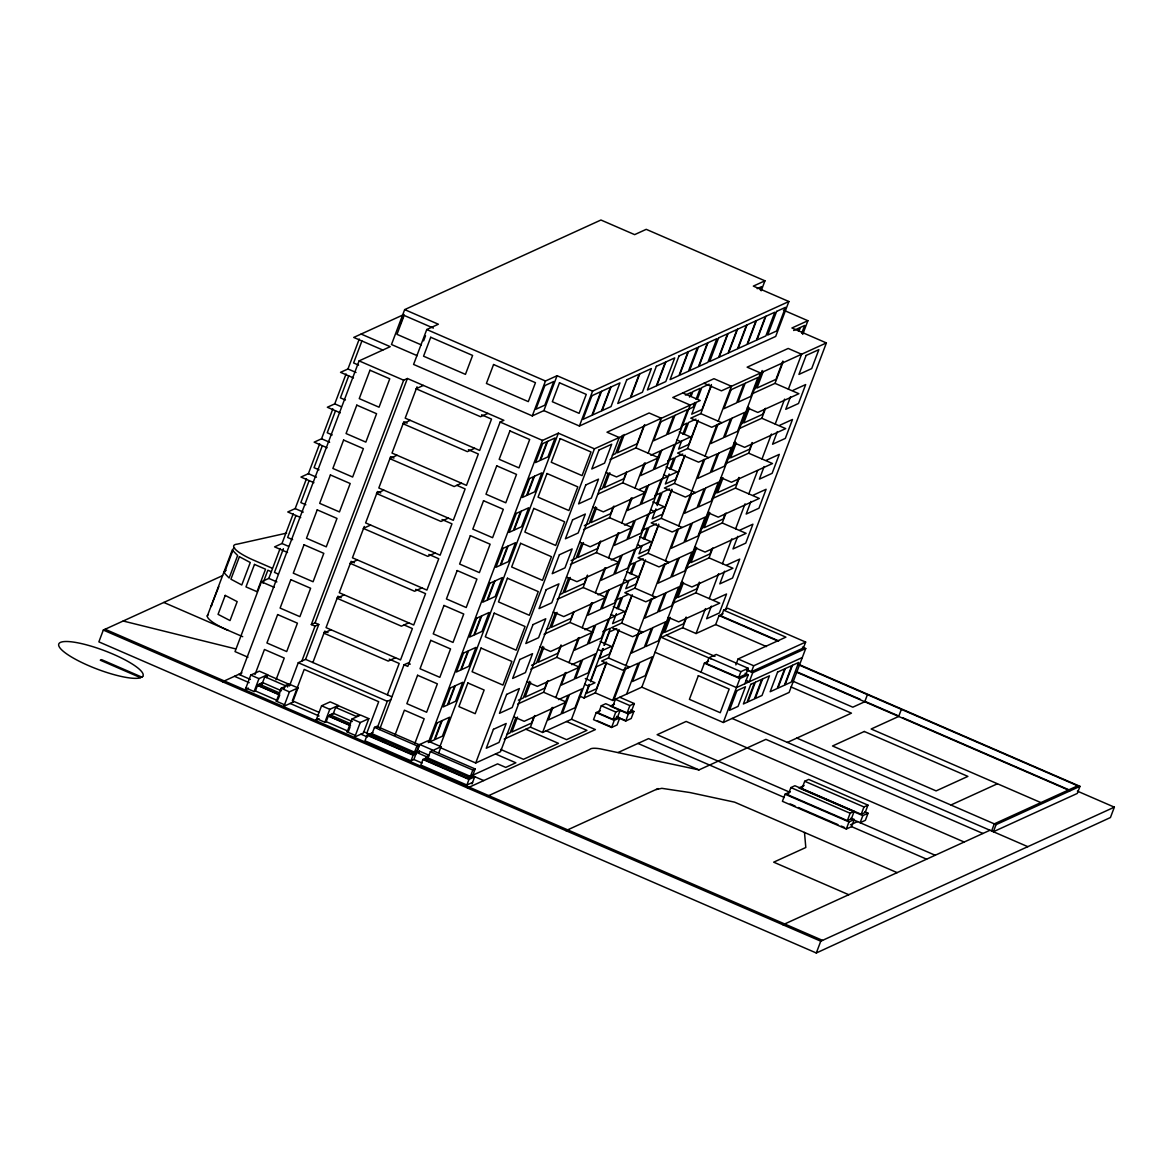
<?xml version="1.0" encoding="UTF-8"?>
<svg xmlns="http://www.w3.org/2000/svg" width="1173" height="1173" viewBox="0 0 1173 1173"><rect width="100%" height="100%" fill="white"/><g stroke="black" fill="none" stroke-linecap="round" stroke-linejoin="round"><path stroke-width="1.5" d="M222.635 575.606L103.327 630.062L98.869 641.866L816.305 952.989L1110.435 817.537L1114.35 807.156L1077.386 791.13M207.284 616.118L232.401 549.653L234.571 547.864M280.112 548.495L268.808 578.406L261.403 581.793L235.025 651.601L247.958 657.217M263.001 583.069L267.855 570.225L271.022 571.588M287.532 552.483L274.599 546.882L281.989 543.495L293.309 513.583M300.713 517.572L287.781 511.971L295.185 508.598L306.49 478.672M313.909 482.675L300.977 477.059L308.382 473.687L319.686 443.761M327.091 447.763L314.173 442.162L321.563 438.775L332.868 408.849M340.287 412.852L327.355 407.251L334.76 403.864L346.064 373.952M353.484 377.941L340.551 372.34L347.956 368.967L359.261 339.041M283.411 548.729L274.467 572.395L277.781 573.846M295.963 515.519L287.649 537.483L292.634 539.653M309.144 480.607L300.845 502.587L305.83 504.742M322.34 445.696L314.041 467.675L319.027 469.845M335.522 410.785L327.223 432.764L332.208 434.934M348.718 375.888L340.419 397.852L345.405 400.022M361.914 340.976L353.601 362.956L358.586 365.111M240.392 675.047L359.099 360.888L390.228 346.665L361.137 334.056M266.447 677.642L267.547 674.724L259.336 671.161L250.758 675.076L245.304 689.504L248.383 688.096M254.996 674.548L264.453 649.49L284.247 658.068L276.036 679.783M245.875 687.994L254.086 691.557L258.969 678.639L267.547 674.724M254.086 691.557L255.391 690.97L257.503 685.369L263.324 682.715M259.233 684.123L279.702 693.008L279.13 694.504L258.661 685.633L259.233 684.123L262.591 682.583L264.79 676.762L268.162 675.223L288.646 684.108L287.532 687.041M761.174 290.787L764.943 280.816L646.235 229.336L634.637 234.629L600.943 220.011L404.67 309.613L391.474 344.525L417.163 355.668M400.14 324.364L402.691 317.604M284.54 704.768L276.329 701.205L281.212 688.287L289.804 684.372L298.001 687.921L292.561 702.348M278.162 699.211L279.746 695.017L257.503 685.369M284.174 688.551L285.274 685.648L288.646 684.108M311.314 624.564L315.068 622.848L318.777 624.461L315.038 626.162L311.314 624.564L403.659 380.199L407.398 378.498L503.877 420.33L500.123 422.031L407.793 666.396L404.055 664.768L379.553 729.606M289.482 685.985L298.279 662.701L305.596 659.373L318.777 624.461M315.068 622.848L407.398 378.498M283.969 706.263L289.423 691.85L298.001 687.921M404.67 309.613L438.365 324.232L426.767 329.525L413.585 364.436L532.278 415.902L543.876 410.609L557.072 375.712L592.6 391.122L788.872 301.52L753.345 286.109L764.943 280.816M301.842 661.073L315.038 626.162M423.6 340.859L425.52 335.786M312.868 662.525L324.716 631.162L328.029 632.599M364.29 526.442L352.443 557.791L426.913 590.092L438.761 558.729L428.834 554.433M417.045 386.811L405.198 418.16L479.669 450.461L491.516 419.098L481.59 414.802M316.123 720.207L321.578 705.779L330.156 701.865L338.367 705.428L329.774 709.342L324.892 722.26L316.681 718.712M324.892 722.26L326.197 721.674L328.308 716.073L334.129 713.419M335.61 707.466L356.079 716.351L359.451 714.812L338.968 705.941L335.61 707.466L333.411 713.301L330.038 714.826L329.466 716.336L349.95 725.222M355.36 735.471L347.149 731.908L352.032 718.99L360.61 715.075L368.821 718.638L363.366 733.066L354.789 736.981L360.243 722.553L368.821 718.638M347.149 731.908L348.44 731.322L350.038 727.128M366.841 733.066L378.688 701.703L304.203 669.416L292.356 700.765L318.836 712.246M372.794 732.641L367.09 735.236L364.979 740.837L411.019 760.808L413.864 759.503L416.547 752.406L419.406 751.101L429.215 755.353L426.371 756.658L425.799 758.169M369.979 734.269L369.407 735.764L411.899 754.195L414.069 751.966L371.562 733.536L369.979 734.269L412.471 752.685L414.069 751.966M371.005 735.031L371.562 733.536M371.709 734.709L374.48 727.377L376.797 726.322L419.289 744.752L416.518 752.084L414.216 753.139L416.972 745.808L419.289 744.752M387.339 694.812L399.187 663.463L389.26 659.153M377.251 727.905L387.295 701.307L390.873 699.68M394.92 735.236L404.392 710.178L424.171 718.756L414.699 743.814M532.278 415.902L545.474 381.005L557.072 375.712M411.899 754.195L412.471 752.685M411.019 760.808L413.131 755.207L415.99 753.902M438.629 753.139L441.063 746.717L427.617 740.896L419.773 744.474L417.001 751.805L418.834 752.597L419.406 751.101M428.306 742.626L542.498 440.418L558.348 433.174L594.432 448.819L700.237 400.521L682.774 392.955M428.658 756.864L422.94 759.474L420.828 765.06L466.869 785.03L472.587 782.42M425.256 759.987L427.427 757.758L469.918 776.189L469.347 777.684L467.763 778.417L425.256 759.987L426.855 759.254M427.573 758.931L430.344 751.6L432.646 750.544L475.153 768.975L472.382 776.306L470.065 777.362L472.836 770.031L475.153 768.975M439.64 747.348L558.348 433.174M543.876 410.609L579.418 426.019L592.6 391.122M467.763 778.417L469.918 776.189M466.869 785.03L468.98 779.429L474.698 776.819L471.414 775.412M441.283 748.066L475.71 762.993L594.432 448.819M472.015 783.931L474.698 776.819M515.768 717.876L510.108 732.846L506.839 734.342M529.595 681.293L523.305 697.935L518.378 700.193M542.776 646.396L536.501 663.038L531.574 665.282M555.342 613.142L549.682 628.127L546.398 629.622M568.538 578.245L562.879 593.215L559.594 594.711M581.72 543.334L576.06 558.304L571.148 560.562M595.547 506.765L589.257 523.407L584.33 525.651M608.113 473.511L602.453 488.496L599.168 489.991M622.555 435.286L615.634 453.584L612.35 455.08M517.498 717.084L511.839 732.055L531.53 723.067L534.038 716.424M530.695 682.173L525.035 697.158L544.712 688.17L547.234 681.513M543.876 647.261L538.216 662.246L557.908 653.258L561.046 644.93M557.072 612.365L551.413 627.335L571.09 618.347L573.612 611.69M570.254 577.453L564.594 592.424L584.286 583.436L587.438 575.122M583.45 542.542L577.79 557.527L597.482 548.539L599.99 541.882M596.646 507.63L590.987 522.615L610.664 513.627L613.186 506.971M609.828 472.734L604.168 487.704L623.86 478.716L626.367 472.059M624.285 434.494L617.365 452.793L637.056 443.805L643.962 425.506M504.214 739.107L530.401 727.143L534.8 715.515M517.674 704.064L543.598 692.246L547.996 680.604M530.87 669.167L556.779 657.335L561.178 645.693M544.067 634.256L569.975 622.423L573.744 612.453M557.248 599.344L583.172 587.512L587.556 575.884M570.445 564.433L596.353 552.615L600.752 540.973M583.641 529.536L609.549 517.704L613.948 506.062M598.45 493.877L622.731 482.792L626.499 472.822M610.019 459.713L635.927 447.881L644.725 424.611M530.401 727.143L542.615 732.451L552.043 707.51M555.811 697.539L565.239 672.598M569.008 662.628L578.421 637.701M582.189 627.731L591.617 602.79M595.385 592.82L604.813 567.879M608.582 557.908L617.995 532.967M621.763 522.997L631.191 498.07M634.96 488.085L644.373 463.159M648.141 453.189L661.337 418.277L649.124 412.984L607.013 432.207L619.227 437.5L500.519 751.673L475.71 762.993M552.952 707.363L548.187 719.987L560.929 714.166L568.084 695.222L558.524 699.592M566.148 672.452L561.368 685.076L574.125 679.255L581.28 660.311L571.72 664.68M579.33 637.54L574.565 650.165L587.321 644.344L594.476 625.414L584.902 629.769M592.526 602.629L587.761 615.253L600.503 609.432L607.658 590.503L598.098 594.872M605.723 567.732L600.943 580.342L613.699 574.521L620.854 555.591L611.294 559.961M618.904 532.821L614.139 545.445L626.895 539.624L634.05 520.68L624.476 525.049M632.1 497.909L627.335 510.534L640.077 504.713L647.232 485.783L639.27 489.42M645.282 462.998L640.517 475.622L653.273 469.801L660.428 450.872L650.868 455.241M689.519 397.075L691.308 392.339L685.399 395.052M691.044 396.386L692.832 391.65L700.237 388.278L696.058 399.319M608.567 618.977L601.412 637.907L588.655 643.728L595.811 624.798L613.934 616.661M648.141 514.258L640.986 533.187L628.229 539.008L635.385 520.079L653.508 511.927M542.615 732.451L571.53 719.254L690.237 405.081L672.789 397.515L713.976 378.703L731.439 386.269L718.243 421.18M616.91 608.772L621.089 597.717L615.165 600.429M630.106 573.861L634.285 562.82L629.842 564.843M643.303 538.95L647.467 527.909L641.558 530.607M656.484 504.038L660.663 492.997L654.739 495.695M669.68 469.127L673.845 458.086L667.936 460.798M682.862 434.23L687.041 423.174L682.598 425.213M694.871 402.471L693.082 407.207L688.639 409.23M579.433 696L584.051 697.994L589.198 684.372M590.488 680.97L602.702 648.61M603.992 645.209L610.429 628.185L602.775 631.675M589.374 685.12L586.221 693.448L596.456 688.771L606.514 662.144L596.28 666.821L590.62 681.792M603.186 648.552L599.418 658.537L609.637 653.86L618.45 630.561M604.447 645.223L609.476 631.91L616.778 628.567M616.382 613.64L612.599 623.625L622.834 618.963L631.631 595.664M618.259 608.655L622.658 596.998L628.508 594.33M628.933 580.4L625.796 588.714L636.03 584.051L644.827 560.753M631.455 573.744L635.854 562.087L643.156 558.759M642.13 545.489L638.992 553.817L649.212 549.14L658.654 524.184M644.651 538.832L649.05 527.19L656.352 523.847M655.942 508.921L652.173 518.906L662.408 514.229L671.836 489.273M657.203 505.592L662.232 492.279L669.548 488.936M669.138 474.009L665.37 483.994L675.589 479.317L684.402 456.033M671.029 469.024L675.428 457.367L682.73 454.039M681.704 440.769L678.551 449.083L688.786 444.42L697.583 421.122M684.211 434.113L688.624 422.456L695.926 419.128M696.146 402.53L691.747 414.172L701.982 409.509L711.41 384.553M697.407 399.201L701.806 387.559L709.122 384.216M584.051 697.994L595.268 692.876L606.573 662.95M608.45 657.965L629.402 667.056L622.628 670.15L601.676 661.059L608.45 657.965L619.139 629.71M621.646 623.068L642.599 632.144L632.599 636.704L611.661 627.628L621.646 623.068L632.32 594.799M634.842 588.157L655.78 597.233L645.795 601.793L624.842 592.717L634.842 588.157L645.517 559.888M648.024 553.245L668.977 562.336L658.977 566.896L638.039 557.805L648.024 553.245L658.713 524.991M678.302 529.375L671.147 548.304L683.903 542.483L691.058 523.554L672.173 531.985L651.22 522.894L661.22 518.334L671.894 490.079M674.416 483.423L695.354 492.513L685.369 497.073L664.417 487.997L674.416 483.423L685.091 455.168M704.68 459.552L697.524 478.481L710.281 472.66L717.436 453.731L698.551 462.162L677.613 453.086L687.598 448.526L698.272 420.257M700.794 413.614L721.732 422.691L711.747 427.265L690.794 418.175L700.794 413.614L711.468 385.36M600.356 710.662L596.221 712.554L593.538 719.65L611.573 727.48L617.101 724.943L619.784 717.847L616.499 716.424M619.843 697.275L634.329 703.565L631.558 710.897L627.115 712.92L605.737 703.712L601.294 705.75L598.538 713.067L613.024 719.357L617.467 717.333L620.238 710.002L615.796 712.026L613.024 719.357M760.353 290.01L761.629 286.637L757.172 288.675M595.268 692.876L612.717 700.442L625.282 667.202M625.913 665.546L651.03 599.051M652.291 595.723L664.226 564.14M665.487 560.811L677.422 529.228M678.668 525.9L703.8 459.42M705.061 456.092L716.996 424.509M613.846 699.929L625.546 669.006L638.288 663.185L626.602 694.108M612.629 706.645L615.4 699.313L629.886 705.589L634.329 703.565M611.573 727.48L614.256 720.369L619.784 717.847M627.115 712.92L629.886 705.589M617.467 717.48L625.664 721.043L628.347 713.932L633.875 711.41L630.605 709.988M612.717 700.442L641.836 687.158L760.544 372.985L747.157 367.178L788.197 348.454L801.584 354.246L788.388 389.157M662.921 633.171L668.581 618.186M676.117 598.259L682.393 581.617M689.299 563.348L695.589 546.706M702.495 528.451L708.785 511.809M715.677 493.54L721.336 478.555M728.873 458.628L735.163 441.986M742.069 423.717L748.359 407.075M755.251 388.806L762.171 370.507M633.875 711.41L631.191 718.506L625.664 721.043M788.872 301.52L775.69 336.431L579.418 426.019M670.311 617.409L664.651 632.379L683.624 623.713L686.132 617.057M683.492 582.497L677.833 597.468L696.806 588.817L699.328 582.16M696.689 547.586L691.029 562.571L710.002 553.905L711.894 548.905M709.87 512.674L704.225 527.659L723.198 518.994L725.075 514.009M723.067 477.778L717.407 492.748L736.38 484.082L738.902 477.426M736.263 442.866L730.603 457.837L749.576 449.186L752.084 442.529M749.444 407.955L743.785 422.94L762.758 414.274L764.649 409.274M763.271 371.386L756.981 388.028L775.954 379.363L782.875 361.064M710.911 658.845L661.455 637.408L682.671 627.716L686.44 617.746M672.891 603.303L695.868 592.805L699.636 582.834M686.073 568.392L709.064 557.893L712.832 547.923M699.269 533.48L722.245 522.982L726.014 513.012M712.451 498.569L735.442 488.085L739.21 478.115M725.647 463.658L748.623 453.174L752.392 443.203M738.843 428.761L761.82 418.262L765.588 408.292M752.025 393.849L775.016 383.351L783.183 361.753M798.388 330.947L799.575 327.795L793.652 330.493M799.18 330.595L800.367 327.443L804.649 325.478L801.672 333.367M802.728 334.364L807.889 320.713L783.447 310.112M682.671 627.716L696.058 633.523L705.486 608.582M709.254 598.611L718.668 573.67M722.436 563.7L731.864 538.774M735.632 528.788L745.046 503.862M748.814 493.892L757.611 470.608M762.01 458.98L771.438 434.039M775.206 424.069L784.62 399.128M711.381 606.148L706.615 618.772L719.372 612.951L726.527 594.007L713.771 599.828M724.577 571.236L719.811 583.861L732.553 578.04L739.708 559.11L726.967 564.931M737.773 536.325L732.993 548.949L745.749 543.128L752.905 524.199L740.148 530.02M750.955 501.428L746.189 514.038L758.946 508.217L766.101 489.288L753.345 495.109M764.151 466.517L759.386 479.141L772.127 473.32L779.283 454.376L766.541 460.197M777.347 431.605L772.567 444.23L785.324 438.409L792.479 419.479L779.722 425.3M790.529 396.694L785.763 409.318L798.505 403.497L805.66 384.568L792.919 390.389M696.058 633.523L715.677 624.564L719.078 615.546L722.964 613.772M746.79 669.651L751.482 671.689L803.402 647.98L805.646 642.071L727.729 608.274L723.638 610.151L721.395 616.074L778.74 640.927M700.985 672.188L704.386 663.17L708.595 661.249M725.559 609.755L826.379 342.927L791.936 327.985L807.889 320.713M708.947 657.774L706.703 663.683L738.653 677.539L745.955 674.211L748.198 668.287L716.248 654.431L708.947 657.774L740.896 671.63L748.198 668.287M735.838 664.9L738.066 658.977L785.895 637.144L723.638 610.151M738.653 677.539L740.896 671.63M641.836 687.158L723.286 722.48L739.884 678.566L748.271 674.724L745.046 673.331M744.87 683.742L748.271 674.724M751.482 671.689L753.726 665.765L805.646 642.071M802.405 647.056L805.719 648.508L752.714 672.701L749.312 681.718L746.116 680.325M805.719 648.508L789.121 692.422L723.286 722.48M790.338 791.804L785.089 794.209L782.406 801.306L846.305 829.018L851.569 826.628L854.252 819.531L850.968 818.109M790.895 787.567L788.124 794.898L847.375 820.587L851.378 818.769L854.149 811.437L794.898 785.734L790.895 787.567L850.146 813.256L854.149 811.437M804.707 781.262L801.951 788.579L861.202 814.282L865.205 812.449L867.961 805.133L808.71 779.429L804.707 781.262L863.973 806.951L867.961 805.133M867.434 694.636L864.75 701.747L852.815 707.187L792.904 681.19M847.375 820.587L850.146 813.256M846.305 829.018L848.988 821.921L854.252 819.531M861.202 814.282L863.973 806.951M901.363 709.357L898.679 716.454L871.172 729.005L1040.803 802.567M868.049 813.226L862.815 815.616L860.132 822.713L865.366 820.323L868.049 813.226L864.78 811.804M816.305 952.989L820.763 941.186L1114.35 807.156M991.61 830.968L994.293 823.871L1077.664 785.807L798.505 664.754M1079.981 786.335L996.068 824.634L993.384 831.73L1077.298 793.432L1079.981 786.335L799.048 664.505M223.896 572.145L226.081 570.342M218.808 586.632L210.993 606.588L211.653 605.561M656.162 789.561L661.836 788.329L689.9 792.537L734.606 802.156L897.14 872.639M403.967 314.496L353.733 337.428L382.838 350.053M423.38 385.418L416.063 388.762L480.549 416.723L487.865 413.395M410.198 420.33L402.882 423.673L467.367 451.634L474.684 448.291M397.002 455.241L389.685 458.584L454.171 486.546L461.488 483.203M383.806 490.153L376.504 493.481L440.989 521.457L448.291 518.114M370.624 525.049L363.307 528.393L427.793 556.354L435.11 553.026M826.379 342.927L721.439 390.844L703.991 383.263M357.428 559.961L350.111 563.304L414.597 591.265L421.913 587.922M344.246 594.872L336.93 598.215L401.415 626.177L408.732 622.834M675.443 444.142L679.885 442.118M331.05 629.784L323.733 633.112L388.219 661.088L395.536 657.745M660.78 479.728L666.689 477.015M222.533 681.762L241.917 672.906M258.661 685.633L262.693 683.786M276.329 701.205L277.634 700.618L255.391 690.97M283.353 706.557L293.529 701.909M635.883 548.861L640.311 546.838M404.055 664.768L407.808 663.068L410.286 664.138M315.493 720.486L319.203 718.8M622.687 583.773L627.13 581.749M441.063 746.717L433.204 750.309L419.773 744.474M614.461 704.225L610.312 706.117L628.347 713.932M467.484 787.977L595.385 729.591L571.53 719.254M486.956 796.423L589.726 749.518A29.208 6.422 20.7 0 1 600.547 748.887L698.991 769.899L765.91 739.357L982.93 833.475M802.317 657.525L736.483 687.583L655.018 652.247M618.142 752.494L648.581 738.594L784.341 797.464M565.899 830.66L658.141 788.549M787.391 742.406L851.437 713.155L791.027 686.967M804.15 785.514L798.901 787.904L862.815 815.616M850.396 824.854L857.536 821.584M951.024 804.957L997.431 783.769M782.919 924.779L989.968 830.249M286.608 533.114L237.401 544.125A30.073 6.613 20.7 0 0 254.658 560.606L272.297 568.245M123.165 621.016L235.568 648.874M775.016 383.351L798.872 393.703L757.831 412.441L747.348 407.896M761.82 418.262L785.675 428.614L744.635 447.338L734.166 442.808M748.623 453.174L772.479 463.526L731.439 482.25L720.97 477.704M679.255 432.045L690.53 436.942L680.545 441.503L677.056 439.992M433.365 328.088L404.142 315.42L396.987 334.349L421.342 344.906M426.767 329.525L545.474 381.005M687.598 448.526L708.551 457.602M735.442 488.085L759.298 498.422L718.257 517.161L707.788 512.616M635.927 447.881L658.625 457.719L616.514 476.942L606.03 472.411M666.073 466.957L677.349 471.854L667.349 476.414L663.859 474.889M359.099 360.888L403.659 380.199M500.123 422.031L542.498 440.418M722.245 522.982L746.101 533.334L705.061 552.072L694.592 547.527M622.731 482.792L645.429 492.631L603.318 511.853L592.849 507.308M347.956 368.967L356.035 372.471M652.877 501.868L664.153 506.751L654.167 511.311L650.678 509.8M661.22 518.334L682.158 527.425M407.163 423.145L403.864 421.708L392.002 453.071L466.487 485.373L478.335 454.01L468.408 449.699M709.064 557.893L732.92 568.245L691.879 586.984L681.396 582.438M609.549 517.704L632.232 527.542L590.136 546.765L579.653 542.219M334.76 403.864L341.226 406.679M639.681 536.779L650.971 541.662L640.971 546.222L637.482 544.712M393.981 458.056L390.668 456.62L378.82 487.983L453.291 520.284L465.138 488.921L456.869 485.329M695.868 592.805L719.723 603.157L678.683 621.881L668.214 617.35M596.353 552.615L619.051 562.454L576.94 581.676L566.471 577.131M321.563 438.775L329.642 442.28M626.499 571.676L637.775 576.573L627.775 581.134L624.285 579.623M719.078 615.546L778.066 641.118M715.677 624.564L766.453 646.587M796.364 671.601L860.249 699.299M865.293 701.498L897.609 715.501M902.58 717.671L1068.896 789.796M795.822 671.85L1069.937 790.719M380.785 492.968L377.471 491.531L365.624 522.894L440.11 555.181L451.957 523.832L442.016 519.522M583.172 587.512L605.855 597.35L563.744 616.587L553.275 612.042M738.066 658.977L753.726 665.765M308.382 473.687L316.461 477.191M613.303 606.588L624.579 611.485L614.593 616.045L611.104 614.535M666.22 635.223L714.973 656.367M746.321 669.93L752.714 672.701M704.386 663.17L739.884 678.566M569.975 622.423L592.673 632.262L550.562 651.484L540.079 646.953M295.185 508.598L303.264 512.102M600.107 641.499L611.397 646.382L601.397 650.956L597.907 649.431M796.848 738.081L996.068 824.634M732.143 718.448L1027.812 846.671M354.407 562.776L351.094 561.354L339.246 592.702L413.717 625.004L425.564 593.641L415.638 589.345M556.779 657.335L579.477 667.173L537.366 686.396L526.897 681.85M281.989 543.495L288.455 546.31M964.191 842.023L686.146 721.439L657.144 734.694L789.576 792.127M585.327 678.566L594.99 682.759L588.216 685.853L584.711 684.343M601.294 705.75L615.796 712.026M621.221 718.624L624.432 720.017M341.211 597.687L337.897 596.251L326.05 627.614L400.536 659.915L412.383 628.552L404.099 624.96M850.938 818.725L935.189 855.264M785.089 794.209L848.988 821.921M596.221 712.554L614.256 720.369M543.598 692.246L566.28 702.084L524.17 721.307L513.701 716.762M851.569 826.628L926.626 859.179M790.177 803.916L795.118 806.056M798.417 807.493L837.977 824.648M841.276 826.071L844.575 827.508M268.808 578.406L276.887 581.911M597.453 720.867L610.341 726.454M637.98 743.433L698.991 769.899M261.403 581.793L274.335 587.394M566.544 721.527L586.911 730.354L566.574 739.65L546.207 730.808M525.871 729.225L558.451 743.345L523.481 759.312L500.666 749.43M848.753 894.72L773.696 862.17L805.807 847.507L804.487 832.463M305.596 659.373L391.709 696.703M163.809 602.453L242.708 636.675M298.279 662.701L387.295 701.307M495.49 753.96L515.856 762.787L505.754 767.406L497.601 763.872L472.074 775.529L483.716 780.573M264.79 676.762L285.274 685.648M374.48 727.377L416.972 745.808M430.344 751.6L472.836 770.031M250.758 675.076L258.969 678.639M281.212 688.287L289.423 691.85M321.578 705.779L329.774 709.342M352.032 718.99L360.243 722.553M262.591 682.583L281.491 690.78M333.411 713.301L352.311 721.498M238.764 674.343L250.421 679.402M415.447 750.969L418.849 752.45M330.038 714.826L350.507 723.712M416.547 752.406L426.371 756.658M373.351 735.412L378.249 737.538M381.518 738.961L386.43 741.087M328.308 716.073L350.566 725.72M425.828 758.491L468.32 776.907M363.527 731.629L371.196 734.958M234.483 676.308L249.233 682.701M367.09 735.236L413.131 755.207M422.94 759.474L468.98 779.429M290.142 703.463L319.071 715.999M360.947 734.166L367.545 737.025M326.197 721.674L348.44 731.322M413.864 759.503L422.045 763.051M105.101 629.256L822.537 940.379M103.327 630.062L820.763 941.186M141.845 677.114L101.538 659.637L100.306 660.208L140.599 677.686M228.28 630.414A30.073 6.613 20.7 0 1 208.222 614.637M232.797 550.562L224.307 573.04L229.131 577.996L237.635 555.503L232.797 550.562M239.409 556.72L230.92 579.198L241.785 584.99L250.274 562.512L239.409 556.72M225.216 595.4L218.061 614.344L230.025 620.561L237.181 601.632L225.216 595.4M254.482 564.418L245.978 586.896L257.034 591.691L265.538 569.213L254.482 564.418M277.649 614.579L266.916 642.98L286.696 651.558L297.429 623.171L277.649 614.579M290.845 579.682L280.112 608.083L299.892 616.661L310.625 588.26L290.845 579.682M304.027 544.771L293.294 573.172L313.074 581.749L323.807 553.348L304.027 544.771M317.223 509.859L306.49 538.26L326.27 546.838L337.003 518.437L317.223 509.859M330.405 474.948L319.686 503.349L339.466 511.927L350.199 483.525L330.405 474.948M343.601 440.051L332.868 468.452L352.648 477.03L363.381 448.629L343.601 440.051M356.797 405.14L346.064 433.541L365.844 442.118L376.577 413.717L356.797 405.14M369.979 370.228L359.246 398.629L379.04 407.207L389.759 378.806L369.979 370.228M430.711 337.267L423.556 356.196L465.446 374.363L472.602 355.434L430.711 337.267M493.569 364.524L486.414 383.454L528.305 401.621L535.46 382.691L493.569 364.524M417.588 675.267L406.855 703.668L426.635 712.246L437.368 683.844L417.588 675.267M430.77 640.355L420.037 668.757L439.831 677.334L450.549 648.933L430.77 640.355M443.966 605.459L433.233 633.86L453.013 642.437L463.746 614.036L443.966 605.459M457.162 570.547L446.429 598.948L466.209 607.526L476.942 579.125L457.162 570.547M470.344 535.636L459.611 564.037L479.39 572.615L490.123 544.213L470.344 535.636M483.54 500.724L472.807 529.126L492.587 537.703L503.32 509.302L483.54 500.724M496.722 465.828L485.989 494.214L505.783 502.806L516.516 474.405L496.722 465.828M509.918 430.916L499.185 459.317L518.965 467.895L529.697 439.494L509.918 430.916M544.844 385.565L535.9 409.23L544.829 405.169L553.773 381.504L544.844 385.565M559.492 382.794L552.336 401.723L579.11 413.336L586.265 394.392L559.492 382.794M437.148 722.891L429.992 741.82L434.274 739.87L441.429 720.94L437.148 722.891M450.329 687.979L443.174 706.923L447.47 704.958L454.611 686.029L450.329 687.979M463.526 653.082L456.37 672.012L460.652 670.047L467.807 651.118L463.526 653.082M476.722 618.171L469.567 637.1L473.848 635.15L481.003 616.206L476.722 618.171M489.903 583.26L482.748 602.189L487.03 600.239L494.185 581.309L489.903 583.26M503.1 548.348L495.944 567.277L500.226 565.327L507.381 546.398L503.1 548.348M516.281 513.437L509.141 532.381L513.422 530.416L520.577 511.487L516.281 513.437M529.478 478.54L522.322 497.469L526.604 495.519L533.759 476.575L529.478 478.54M542.674 443.629L535.518 462.558L539.8 460.608L546.955 441.678L542.674 443.629M442.162 720.603L435.007 739.533L442.412 736.16L449.567 717.231L442.162 720.603M455.359 685.692L448.203 704.621L455.593 701.249L462.749 682.319L455.359 685.692M468.54 650.78L461.385 669.724L468.789 666.337L475.945 647.408L468.54 650.78M481.736 615.884L474.581 634.813L481.971 631.426L489.126 612.497L481.736 615.884M494.918 580.972L487.777 599.902L495.167 596.529L502.323 577.585L494.918 580.972M508.114 546.061L500.959 564.99L508.364 561.618L515.519 542.688L508.114 546.061M521.311 511.149L514.155 530.093L521.545 526.706L528.7 507.777L521.311 511.149M534.492 476.238L527.337 495.182L534.741 491.795L541.897 472.866L534.492 476.238M547.688 441.341L540.533 460.271L547.938 456.898L555.078 437.954L547.688 441.341M467.851 682.95L458.907 706.615L475.197 713.683L484.141 690.017L467.851 682.95M481.033 648.053L472.089 671.718L502.938 685.091L511.868 661.425L481.033 648.053M494.229 613.142L485.285 636.807L516.12 650.179L525.064 626.514L494.229 613.142M507.425 578.23L498.481 601.896L529.316 615.268L538.26 591.603L507.425 578.23M520.607 543.319L511.663 566.984L542.498 580.356L551.442 556.691L520.607 543.319M533.803 508.422L524.859 532.087L555.694 545.46L564.638 521.794L533.803 508.422M546.985 473.511L538.055 497.176L568.89 510.548L577.834 486.883L546.985 473.511M560.181 438.599L551.237 462.265L582.072 475.637L591.016 451.972L560.181 438.599M591.896 395.726L582.966 419.391L591.881 415.315L600.825 391.65L591.896 395.726M601.573 391.313L592.629 414.978L601.558 410.902L610.503 387.237L601.573 391.313M611.03 386.987L602.086 410.653L611.016 406.591L619.945 382.926L611.03 386.987M493.422 729.313L486.267 748.242L499.024 742.421L506.179 723.492L493.422 729.313M506.619 694.401L499.463 713.331L512.205 707.51L519.36 688.58L506.619 694.401M519.8 659.49L512.645 678.434L525.401 672.613L532.557 653.669L519.8 659.49M532.997 624.593L525.841 643.522L538.598 637.701L545.753 618.772L532.997 624.593M546.193 589.682L539.037 608.611L551.779 602.79L558.934 583.861L546.193 589.682M559.374 554.77L552.219 573.7L564.975 567.879L572.131 548.949L559.374 554.77M572.571 519.859L565.415 538.803L578.172 532.982L585.312 514.038L572.571 519.859M585.752 484.962L578.597 503.891L591.353 498.07L598.509 479.141L585.752 484.962M598.948 450.051L591.793 468.98L604.55 463.159L611.705 444.23L598.948 450.051M626.734 379.817L617.79 403.497L630.282 397.794L639.226 374.128L626.734 379.817M639.754 373.879L630.81 397.544L642.408 392.251L651.352 368.586L639.754 373.879M656.352 366.299L647.408 389.964L656.337 385.902L665.267 362.237L656.352 366.299M665.809 361.988L656.865 385.653L665.78 381.577L674.724 357.912L665.809 361.988M679.006 355.962L670.076 379.627L678.991 375.551L687.935 351.885L679.006 355.962M660.868 421.781L653.713 440.711L666.455 434.89L673.61 415.96L660.868 421.781M688.463 351.636L679.534 375.301L688.448 371.24L697.392 347.575L688.463 351.636M698.463 347.076L689.519 370.741L698.434 366.68L707.378 343L698.463 347.076M569.433 694.607L562.278 713.551L575.034 707.73L582.189 688.786L569.433 694.607M582.629 659.71L575.474 678.639L588.216 672.818L595.371 653.889L582.629 659.71M609.007 589.887L601.852 608.816L614.608 602.995L621.763 584.066L609.007 589.887M622.203 554.976L615.048 573.92L627.79 568.099L634.945 549.155L622.203 554.976M648.581 485.167L641.426 504.097L654.182 498.276L661.323 479.346L648.581 485.167M661.763 450.256L654.622 469.185L667.364 463.364L674.519 444.435L661.763 450.256M674.959 415.345L667.804 434.289L680.56 428.468L687.715 409.524L674.959 415.345M707.92 342.765L698.976 366.431L707.891 362.354L716.835 338.689L707.92 342.765M718.624 337.868L709.68 361.548L718.609 357.472L727.539 333.806L718.624 337.868M728.081 333.557L719.137 357.222L728.066 353.146L736.996 329.481L728.081 333.557M737.538 329.246L728.594 352.912L737.509 348.836L746.453 325.17L737.538 329.246M746.996 324.921L738.052 348.586L746.966 344.525L755.911 320.845L746.996 324.921M756.453 320.61L747.509 344.276L756.424 340.199L765.368 316.534L756.453 320.61M638.728 634.094L631.573 653.024L644.329 647.203L651.484 628.273L638.728 634.094M651.924 599.183L644.769 618.112L657.51 612.291L664.666 593.362L651.924 599.183M665.106 564.272L657.95 583.216L670.707 577.395L677.862 558.451L665.106 564.272M691.498 494.463L684.343 513.393L697.085 507.572L704.24 488.642L691.498 494.463M717.876 424.641L710.721 443.585L723.477 437.764L730.618 418.82L717.876 424.641M731.058 389.729L723.917 408.673L736.659 402.852L743.814 383.908L731.058 389.729M765.91 316.285L756.966 339.95L765.881 335.889L774.825 312.223L765.91 316.285M639.637 662.569L632.482 681.498L645.238 675.677L652.393 656.748L639.637 662.569M652.818 627.658L645.678 646.587L658.42 640.766L665.575 621.837L652.818 627.658M666.015 592.746L658.859 611.676L671.616 605.855L678.771 586.925L666.015 592.746M679.211 557.835L672.056 576.779L684.797 570.958L691.953 552.014L679.211 557.835M692.393 522.938L685.237 541.867L697.994 536.046L705.149 517.117L692.393 522.938M705.589 488.027L698.434 506.956L711.19 501.135L718.345 482.206L705.589 488.027M718.785 453.115L711.63 472.045L724.371 466.224L731.527 447.294L718.785 453.115M731.967 418.204L724.811 437.148L737.568 431.327L744.723 412.383L731.967 418.204M745.163 383.307L738.008 402.236L750.764 396.415L757.905 377.486L745.163 383.307M776.614 311.402L767.67 335.067L776.599 330.991L785.529 307.326L776.614 311.402M806.1 355.478L798.945 374.407L811.701 368.586L818.857 349.657L806.1 355.478M698.346 675.663L689.401 699.343L720.237 712.715L729.181 689.05L698.346 675.663M736.908 690.677L729.489 710.31L738.052 706.395L745.471 686.762L736.908 690.677M750.808 684.328L743.389 703.961L747.04 702.29L754.459 682.657L750.808 684.328M755.324 682.261L747.905 701.894L754.4 698.932L761.82 679.299L755.324 682.261M762.611 678.932L755.192 698.565L762.025 695.457L769.444 675.824L762.611 678.932M777.582 672.1L770.162 691.733L777.2 688.522L784.62 668.889L777.582 672.1M785.309 668.566L777.89 688.199L784.414 685.237L791.819 665.604L785.309 668.566M792.435 665.326L785.03 684.944L791.262 682.1L798.681 662.466L792.435 665.326M142.637 676.572L139.396 678.053A45.058 9.912 20.7 0 1 68.738 655.282A45.058 9.912 20.7 0 1 89.647 645.722A45.058 9.912 20.7 0 1 142.637 676.572M864.296 731.483L832.537 745.984L936.113 790.895L967.872 776.394L864.296 731.483"/></g></svg>
